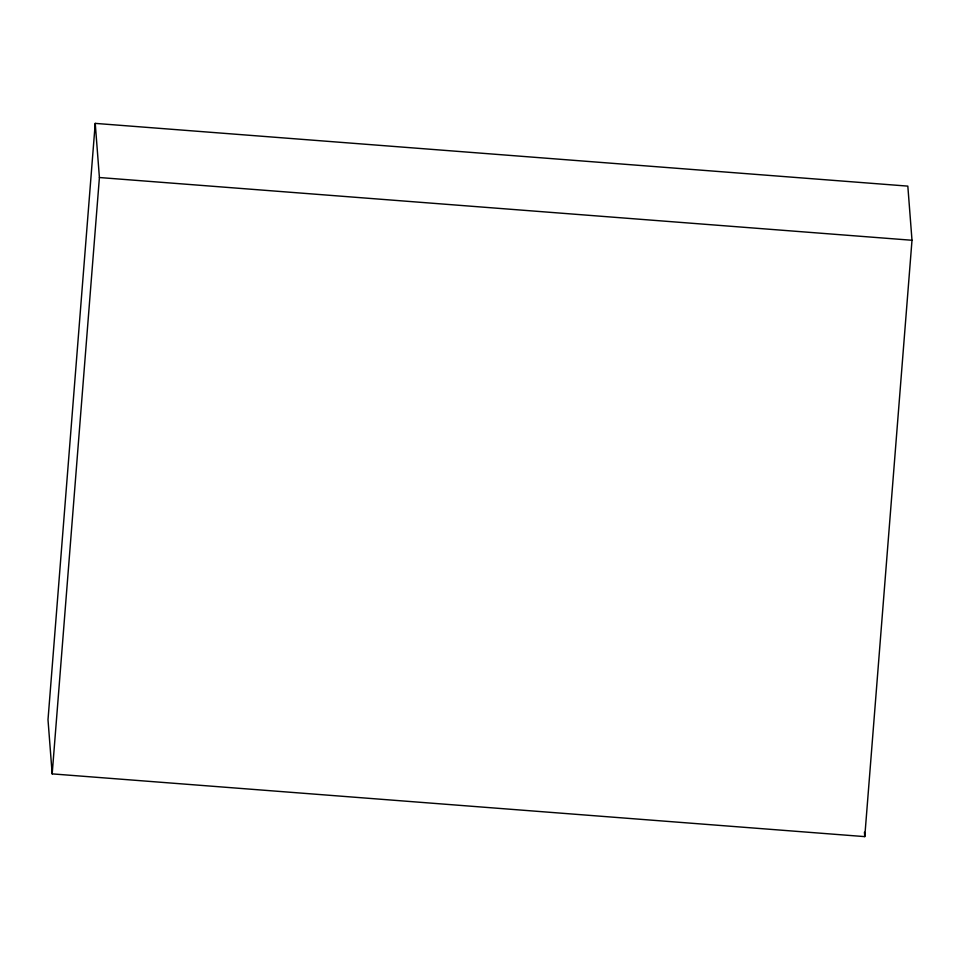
<?xml version="1.0" encoding="UTF-8"?>
<svg xmlns="http://www.w3.org/2000/svg" width="960" height="960" viewBox="0 0 960 960"><rect width="100%" height="100%" fill="white"/><g stroke="black" fill="none" stroke-linecap="round" stroke-linejoin="round"><path stroke-width="1.44" d="M95.232 123.384L48 719.736L52.176 773.88L864.768 836.616L912 240.264L907.824 186.12L95.232 123.384L99.408 177.528L52.176 773.88M99.408 177.528L912 240.264M864.432 832.224L864.768 836.616"/></g></svg>
